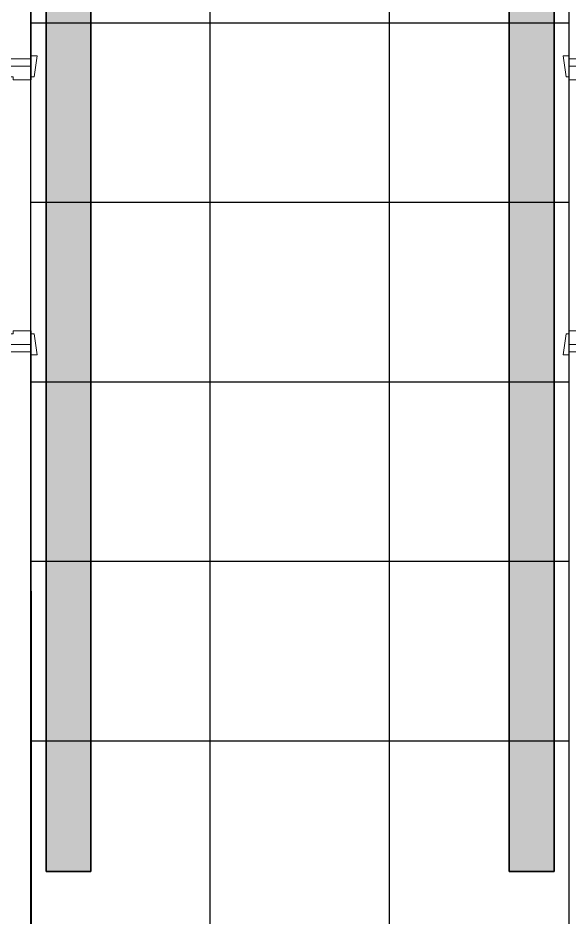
# Model space of a CAD drawing. Extents: x -509638 to 57327, y -29287 to 19916.
# Drawn here: x 42832 to 44676, y -12513 to -9504 of the extents above; entities that cross this region are included whole.
import ezdxf

# ---------------------------------------------------------------- set-up
doc = ezdxf.new("R2010")
doc.units = 0
doc.header["$LTSCALE"] = 0.25
doc.linetypes.add('DASHDOT', pattern=[25.4, 12.7, -6.35, 0, -6.35])
doc.layers.add('01-First Floor$0$FALSE CEILING', color=251, linetype='Continuous')
doc.layers.add('01-First Floor$0$X-WHITE glass', color=255, linetype='Continuous')
for name, color, linetype, lineweight in [('01-First Floor$0$Walls', 251, 'Continuous', 5), ('01-First Floor$0$Wooden Joinery', 251, 'Continuous', 5), ('E-CABL-TRAY', 10, 'Continuous', 35), ('E-LITE-CLNG-CNDT', 6, 'DASHDOT', 35), ('T-CABL-TRAY', 60, 'Continuous', 35)]:
    doc.layers.add(name, color=color, linetype=linetype, lineweight=lineweight)

# ---------------------------------------------------------------- blocks, each defined once
blk = doc.blocks.new('01-First Floor$0$A$C72370EFE')
at = {"layer": '01-First Floor$0$Wooden Joinery'}
for p, q in [((-0.01, -0.03), (-0.01, -0.07)), ((0, -0.03), (-0.01, -0.03)), ((0.04, -0.03), (0.05, -0.03)), ((0.05, -0.03), (0.05, -0.07)), ((-0.01, -0.04), (-0.02, -0.04)), ((-0.01, -0.06), (-0.02, -0.06)), ((0.05, -0.04), (0.06, -0.04)), ((0.05, -0.06), (0.06, -0.06)), ((-0.05, -0.07), (-0.05, -0.16)), ((-0.03, -0.07), (-0.03, -0.16)), ((0, -0.07), (-0.01, -0.07)), ((0.04, -0.07), (0.05, -0.07)), ((0.07, -0.07), (0.07, -0.16)), ((0.09, -0.07), (0.09, -0.16)), ((-0.01, -0.17), (-0.02, -0.17)), ((-0.01, -0.17), (-0.01, -0.19)), ((0.05, -0.17), (0.06, -0.17)), ((0.05, -0.17), (0.05, -0.19)), ((-0.01, -0.19), (-0.02, -0.19)), ((0.05, -0.19), (0.06, -0.19))]:
    blk.add_line(p, q, dxfattribs=at)
for centre, radius, start, end in [((-0.02, -0.07), 0.03, 90, 180), ((-0.02, -0.07), 0.01, 90, 180), ((0.06, -0.07), 0.03, 0, 90), ((0.06, -0.07), 0.01, 0, 90), ((-0.02, -0.16), 0.03, 180, 270), ((-0.02, -0.16), 0.01, 180, 270), ((0.06, -0.16), 0.01, 270, 0), ((0.06, -0.16), 0.03, 270, 0)]:
    blk.add_arc(centre, radius, start, end, dxfattribs=at)
blk = doc.blocks.new('01-First Floor$0$A$C5DAD61B4')
at = {"layer": '01-First Floor$0$Wooden Joinery'}
for points in [[(80, 959.1), (80, 969.1), (10, 979.1), (10, 959.1)], [(940, 959.1), (940, 969.1), (1010, 979.1), (1010, 959.1)], [(70, 859.1), (70, 849.1), (0, 839.1), (0, 859.1)], [(120, 859.1), (120, 0), (80, 0), (80, 859.1)], [(950, 859.1), (950, 849.1), (1020, 839.1), (1020, 859.1)]]:
    blk.add_lwpolyline(points, close=True, dxfattribs=at)
for points in [[(45, 859.1), (45, 959.1), (20, 959.1), (20, 859.1), (45, 859.1)], [(45, 859.1), (80, 859.1), (80, 899.1), (90, 899.1), (90, 959.1), (45, 959.1), (45, 859.1)], [(975, 859.1), (940, 859.1), (940, 899.1), (930, 899.1), (930, 959.1), (975, 959.1), (975, 859.1)], [(975, 859.1), (975, 959.1), (1000, 959.1), (1000, 859.1), (975, 859.1)]]:
    blk.add_lwpolyline(points, dxfattribs=at)
blk.add_arc((80, 859.1), 860, 272.666, 0, dxfattribs=at)
at = {"layer": '01-First Floor$0$Wooden Joinery', "xscale": 999.9999999998854, "yscale": 999.9999999998854, "zscale": 999.9999999998854, "rotation": 180}
blk.add_blockref('01-First Floor$0$A$C72370EFE', (120, 0), dxfattribs=at)
blk = doc.blocks.new('01-First Floor')
at = {"layer": '01-First Floor$0$FALSE CEILING', "linetype": 'Continuous'}
for p, q in [((43475.1, -12835.7), (43476, -2710)), ((44075.1, -12835.7), (44076, -2710)), ((42876, -9520), (44676, -9520)), ((42876, -10120), (44676, -10120)), ((42876, -10720), (44676, -10720)), ((42875.3, -11320), (44675.3, -11320)), ((42876, -11920), (44676, -11920))]:
    blk.add_line(p, q, dxfattribs=at)
at = {"layer": '01-First Floor$0$FALSE CEILING'}
blk.add_lwpolyline([(42876, -2710), (44676, -2710), (44675.1, -12835.7), (42875.1, -12835.7)], close=True, dxfattribs=at)
at = {"layer": '01-First Floor$0$Walls'}
for p, q in [((42876, -9300), (42876, -9640)), ((44676, -9300), (44676, -9640)), ((42876, -9640), (42776, -9640)), ((44676, -9640), (44776, -9640)), ((42876, -10620), (42776, -10620)), ((42876, -10620), (42876, -12830)), ((42876, -10620), (42876, -11420)), ((44676, -10620), (44676, -12830))]:
    blk.add_line(p, q, dxfattribs=at)
at = {"layer": '01-First Floor$0$X-WHITE glass', "color": 253, "lineweight": 30, "ltscale": 6, "true_color": 0x9898cc}
blk.add_line((42876, -11420), (42876, -12830), dxfattribs=at)
at = {"layer": '01-First Floor$0$Wooden Joinery', "rotation": 270}
blk.add_blockref('01-First Floor$0$A$C5DAD61B4', (41916.9, -9620), dxfattribs=at)
at = {"layer": '01-First Floor$0$Wooden Joinery', "xscale": -1, "rotation": 90}
blk.add_blockref('01-First Floor$0$A$C5DAD61B4', (45635.1, -9620), dxfattribs=at)
blk = doc.blocks.new('*U38')
at = {"lineweight": 0}
h = blk.add_hatch(dxfattribs=at)
h.set_pattern_fill('HEX', color=253, scale=8, angle=180, style=0)
h.set_pattern_definition([(180, (-23193.732, -3e-10), (6e-13, -43.99409), [25.4, -50.8]), (300, (-23193.732, -3e-10), (38.1, 21.997045), [25.4, -50.8]), (240, (-23219.132, -3e-10), (38.1, -21.997045), [25.4, -50.8])])
h.paths.add_polyline_path([(-11046.9, 150), (-11046.9, 0), (0, 0), (0, 150)])
at = {"color": 0}
for p, q in [((0, 150), (-11046.9, 150)), ((0, 0), (0, 150)), ((0, 0), (-11046.9, 0))]:
    blk.add_line(p, q, dxfattribs=at)
blk = doc.blocks.new('*U48')
at = {"lineweight": 0}
h = blk.add_hatch(dxfattribs=at)
h.set_pattern_fill('HEX', color=253, scale=8, angle=180, style=0)
h.set_pattern_definition([(180, (-23193.732, -3e-10), (6e-13, -43.99409), [25.4, -50.8]), (300, (-23193.732, -3e-10), (38.1, 21.997045), [25.4, -50.8]), (240, (-23219.132, -3e-10), (38.1, -21.997045), [25.4, -50.8])])
h.paths.add_polyline_path([(-9646.9, 150), (-9646.9, 0), (0, 0), (0, 150)])
at = {"color": 0}
for p, q in [((0, 150), (-9646.9, 150)), ((0, 0), (0, 150)), ((0, 0), (-9646.9, 0))]:
    blk.add_line(p, q, dxfattribs=at)

msp = doc.modelspace()

# ---------------------------------------------------------------- block references
at = {"layer": 'E-CABL-TRAY', "rotation": 270}
msp.add_blockref('*U38', (44476, -12356.9), dxfattribs=at)
at = {"layer": 'E-LITE-CLNG-CNDT'}
msp.add_blockref('01-First Floor', (0, 0), dxfattribs=at)
at = {"layer": 'T-CABL-TRAY', "linetype": 'Continuous', "rotation": 270}
msp.add_blockref('*U48', (42926, -12356.9), dxfattribs=at)

doc.saveas('drawing.dxf')
